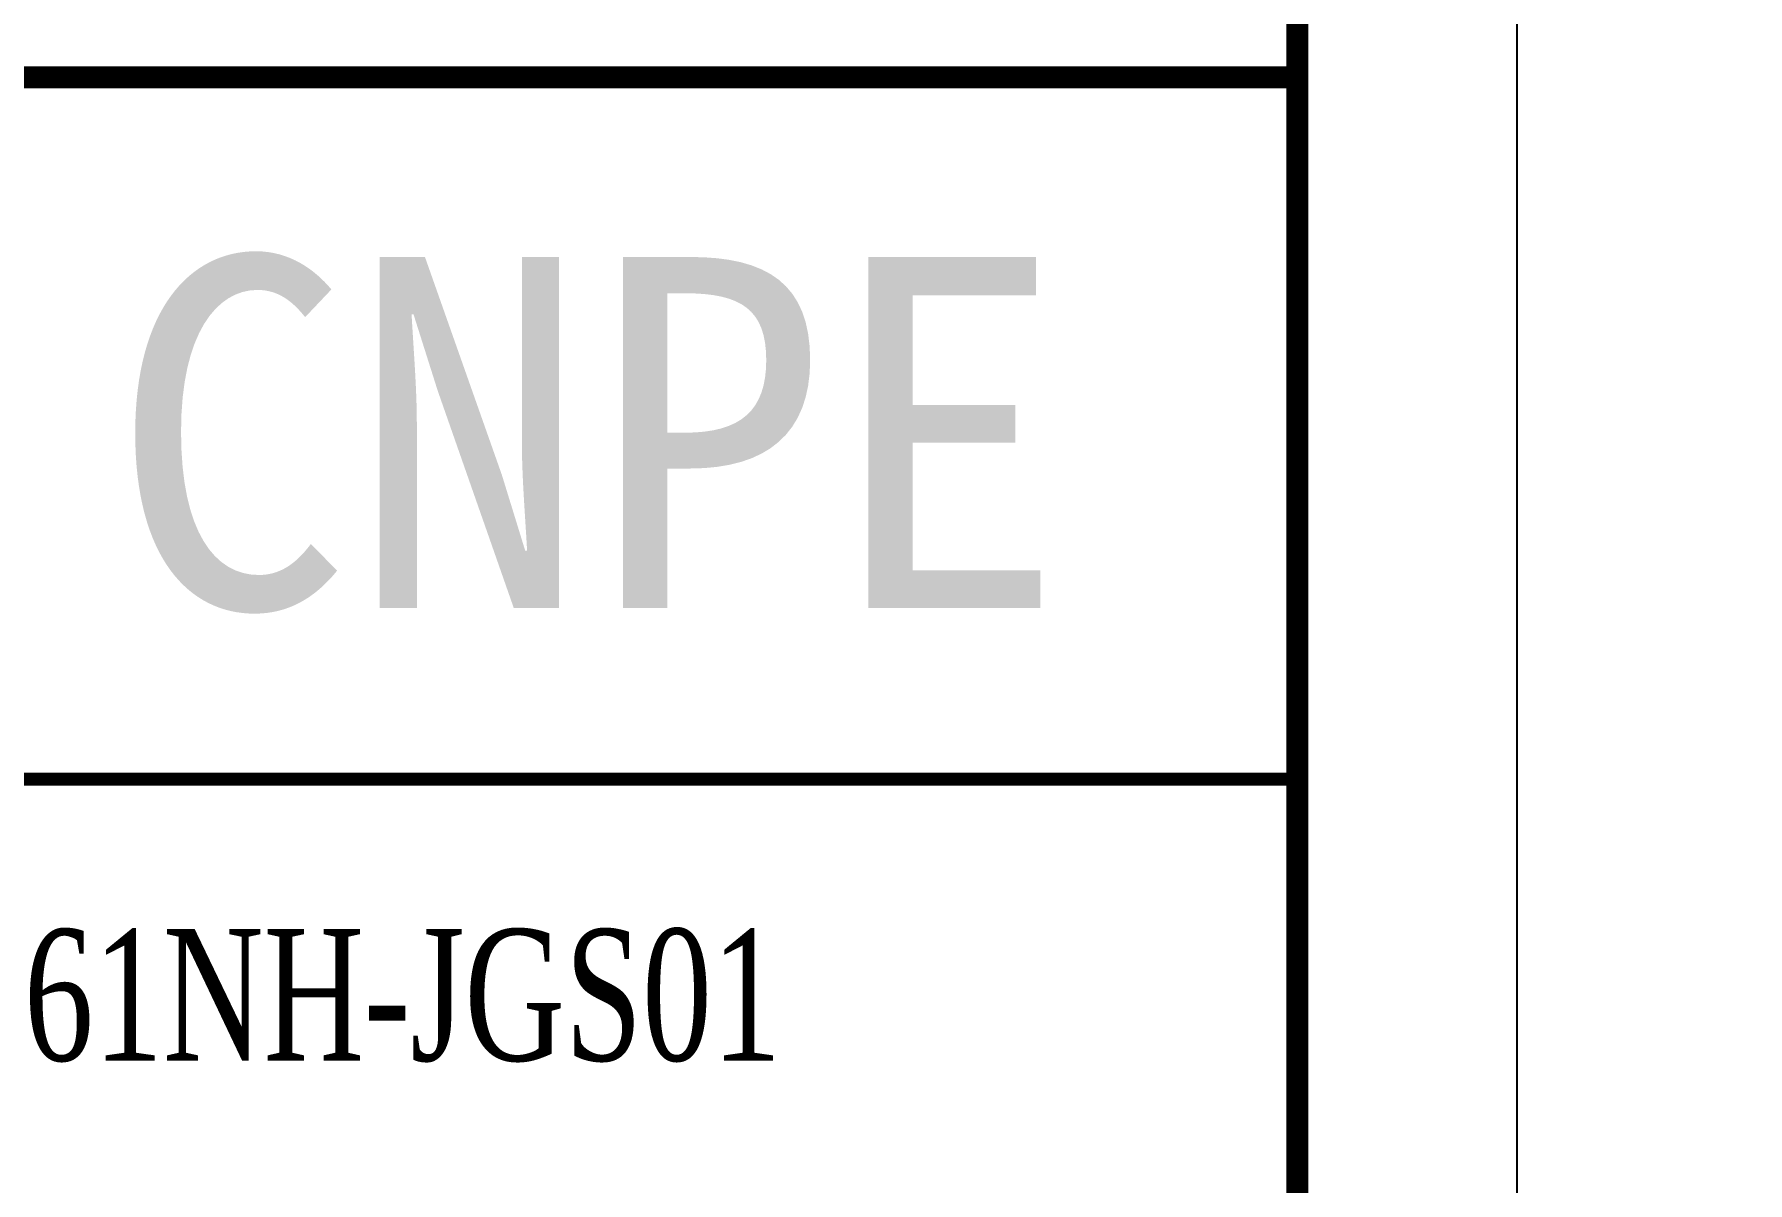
# Model space of a CAD drawing. Header units: inches. Extents: x 6 to 109360, y -14990 to 740552.
# Drawn here: x 13744 to 15698, y -9756 to -8447 of the extents above; entities that cross this region are included whole.
import ezdxf

# ---------------------------------------------------------------- set-up
doc = ezdxf.new("R2010")
doc.units = ezdxf.units.IN
doc.header["$MEASUREMENT"] = 0
for name, color, linetype in [('1', 7, 'Continuous'), ('PUB_TEXT', 7, 'Continuous'), ('red', 1, 'Continuous'), ('TK', 7, 'Continuous')]:
    doc.layers.add(name, color=color, linetype=linetype)
doc.styles.get("Standard").update_dxf_attribs({"font": 'txt', "bigfont": 'gbcbig.shx'})
doc.styles.add('宋体', font='', dxfattribs={"width": 0.7})
doc.styles.get('宋体').set_extended_font_data('SimSun')
doc.dimstyles.new('Standard-yuanban', dxfattribs={"dimtxt": 800, "dimasz": 0.18, "dimexe": 0.18, "dimexo": 0.0625, "dimgap": 0.09, "dimtad": 0, "dimtih": 1, "dimtoh": 1, "dimdec": 4, "dimlfac": 0.02, "dimzin": 0, "dimdsep": 46, "dimtxsty": 'Standard', "dimcen": 0.09, "dimadec": 0, "dimazin": 0, "dimtfac": 1, "dimtdec": 4, "dimtofl": 0, "dimtmove": 0, "dimatfit": 3, "dimfxl": 1, "dimtolj": 1, "dimtzin": 0, "dimarcsym": 0})

# ---------------------------------------------------------------- blocks, each defined once
blk = doc.blocks.new('图签')
at = {"layer": '1', "color": 7, "const_width": 0.5}
for points in [[(-180, 0), (0, 0), (0, 131.762), (-180, 131.762)], [(-180, 58), (0, 58), (0, 0), (-180, 0)]]:
    blk.add_lwpolyline(points, close=True, dxfattribs=at)
at = {"layer": '1', "color": 7, "const_width": 0.3}
blk.add_lwpolyline([(-180, 42), (0, 42)], dxfattribs=at)
at = {"linetype": 'Continuous', "insert": (-22.782, 37.062), "char_height": 3, "attachment_point": 5, "style": '宋体'}
blk.add_mtext_dynamic_manual_height_columns('{\\fTimes New Roman|b0|i0|c0|p18;20161NH-JGS01}', width=17.30878, gutter_width=1, heights=[-3.067], dxfattribs=at)
at = {"layer": 'PUB_TEXT', "color": 7, "style": '宋体'}
blk.add_text('CNPE', height=8, dxfattribs=at).set_placement((-27.046, 45.903))
blk = doc.blocks.new('*U128')
blk.add_blockref('图签', (0, 0))
blk = doc.blocks.new('*D107')
at = {"color": 0, "lineweight": -2, "transparency": 16777216}
for p, q in [((15434.5, 3204.3), (28191.2, 3204.3)), ((28191, 3204.1), (28191, -3820.7)), ((28191, -11645.6), (28191, -4620.8)), ((15434.5, -11645.7), (28191.2, -11645.7))]:
    blk.add_line(p, q, dxfattribs=at)
at = {"color": 0, "transparency": 16777216}
for points in [[(28190.9, 3204.1), (28191, 3204.1), (28191, 3204.3)], [(28190.9, -11645.6), (28191, -11645.6), (28191, -11645.7)]]:
    blk.add_solid(points, dxfattribs=at)
at = {"layer": 'Defpoints', "color": 0, "transparency": 16777216}
for p in [(15434.4, 3204.3), (28191, 3204.3), (15434.4, -11645.7)]:
    blk.add_point(p, dxfattribs=at)
at = {"color": 0, "transparency": 16777216, "insert": (28191, -4220.7), "char_height": 800, "attachment_point": 5}
blk.add_mtext('\\A1;297.0000', dxfattribs=at)

msp = doc.modelspace()

# ---------------------------------------------------------------- linework, layer by layer
at = {"ltscale": 5}
msp.add_line((15434.44132, 3204.25363), (15434.44132, -11645.74637), dxfattribs=at)
at = {"layer": 'red', "ltscale": 10}
msp.add_line((15184.44132, 2954.25363), (15184.44132, -11395.74637), dxfattribs=at)
at = {"layer": 'TK'}
msp.add_lwpolyline([(4934.44132, 3204.25363), (15434.44132, 3204.25363), (15434.44132, -11645.74637), (4934.44132, -11645.74637)], close=True, dxfattribs=at)

# ---------------------------------------------------------------- block references
at = {"xscale": 50, "yscale": 50, "zscale": 50}
msp.add_blockref('*U128', (15184.44132, -11395.74637), dxfattribs=at)

# ---------------------------------------------------------------- dimensions: what is measured, and where the dimension line sits
dim = msp.add_linear_dim(base=(28190.97563, 3204.25363), p1=(15434.44132, -11645.74637), p2=(15434.44132, 3204.25363), angle=90, dimstyle='Standard-yuanban')
dim.commit()
dim.dimension.update_dxf_attribs({"geometry": '*D107', "text_midpoint": (28190.97563, -4220.74637)})

doc.saveas('drawing.dxf')
